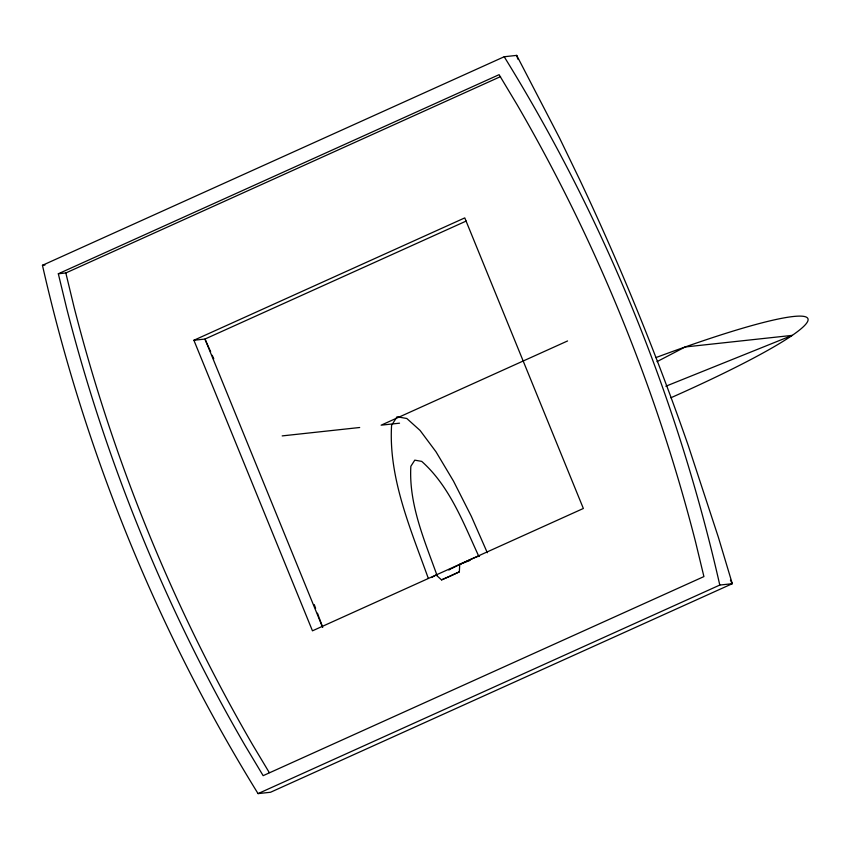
<?xml version="1.0" encoding="UTF-8"?>
<svg xmlns="http://www.w3.org/2000/svg" width="849" height="849" viewBox="0 0 849 849"><rect width="100%" height="100%" fill="white"/><g stroke="black" fill="none" stroke-linecap="round" stroke-linejoin="round"><path stroke-width="1.27" d="M431.632 577.511L436.099 574.985L441.544 579.888L449.981 576.269L459.351 571.844L459.723 564.309L469.996 560.414M657.041 361.632L685.154 346.976L792.234 335.376L665.839 386.221M42.45 265.302L504.2 56.745L516.701 55.387L559.565 138.058L580.026 180.37A1175.377 503.616 70.6 0 1 688.252 445.534L718.392 537.332L732.294 583.698L270.555 792.255L258.054 793.613A1651.549 1546.645 83.8 0 1 42.45 265.302L44.955 265.026M58.326 273.771L499.095 74.68L517.19 104.873A1637.201 1533.22 83.8 0 1 695.575 541.991L703.917 576.577L263.148 775.668L245.053 745.486A1637.201 1533.22 83.8 0 1 66.668 308.367L58.326 273.771L65.829 272.964L500.56 76.601M193.89 340.258L464.774 217.896L583.359 508.477L312.464 630.828L193.89 340.258L204.959 339.059L466.218 221.048M567.578 340.958L381.127 425.179L399.55 423.184M441.544 579.888L459.351 571.844M258.054 793.613L719.793 585.057L732.294 583.698L730.427 580.185M282.186 435.898L359.689 427.503M269.303 772.622L252.556 744.669A1637.201 1533.22 83.8 0 1 74.171 307.55L65.829 272.964M210.626 351.709L204.959 339.059L322.535 627.178M487.315 552.741L471.354 516.362L453.493 481.107L436.004 451.806L420.075 430.443L406.798 418.493L397.077 416.763L391.58 425.37C388.428 478.157 410.757 529.362 428.214 578.127M478.921 556.562C463.48 523.186 449.811 486.381 421.72 461.389L414.779 460.147L410.852 466.292C408.666 504.221 424.511 540.442 437.055 575.463M319.266 618.03L322.684 627.315M516.701 55.387L517.826 59.143M655.916 357.588A217.164 22.318 -22.2 0 1 807.94 318.746A217.164 22.318 -22.2 0 1 670.869 397.767M448.771 570.04A34.247 3.226 -26.2 0 1 450.968 568.894M452.082 568.321A34.247 3.226 -26.2 0 1 479.568 555.745M212.208 355.275A1651.549 553.781 65.7 0 1 213.778 358.83M314.236 604.584A1651.549 553.781 65.7 0 1 315.616 608.266M317.462 613.19A1651.549 553.781 65.7 0 1 318.842 616.873M504.2 56.745A1651.549 1546.645 83.8 0 1 719.793 585.057"/></g></svg>
